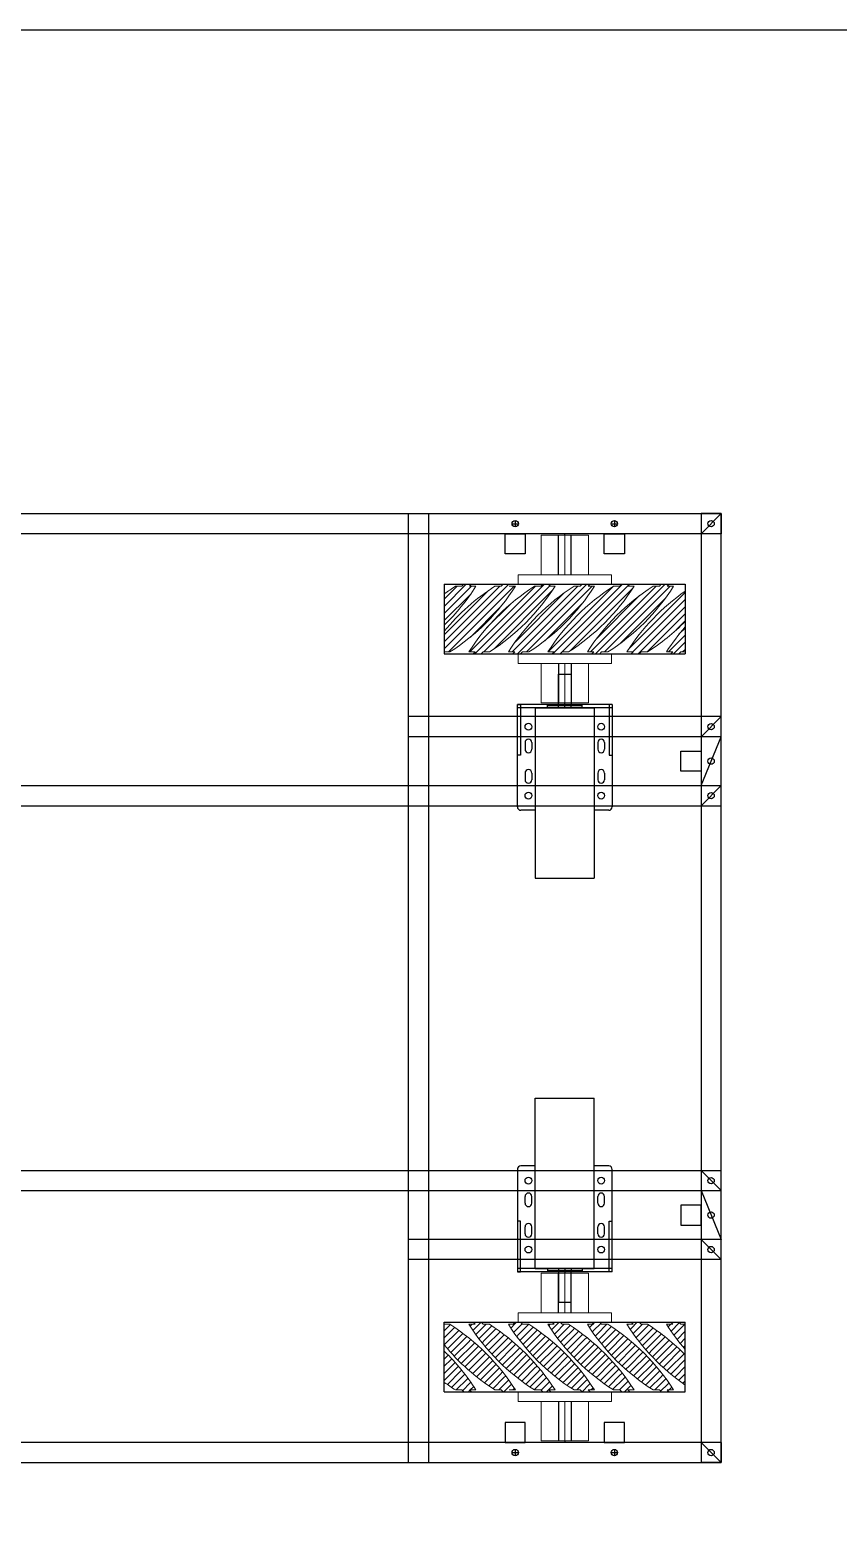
# Model space of a CAD drawing. Header units: millimetres. Extents: x -15418 to 43885, y -27590 to 23052.
# Drawn here: x -7830 to -7318, y -4569 to -3627 of the extents above; entities that cross this region are included whole.
import ezdxf

# ---------------------------------------------------------------- set-up
doc = ezdxf.new("R2010")
doc.units = ezdxf.units.MM
doc.header["$LTSCALE"] = 0.5
doc.layers.get('0').update_dxf_attribs({"lineweight": 5})
doc.layers.get('Defpoints').update_dxf_attribs({"color": 4})
for name, color, linetype in [('Layer1', 1, 'Continuous'), ('Layer2', 2, 'Continuous'), ('Layer3', 9, 'Continuous'), ('Layer4', 6, 'Continuous')]:
    doc.layers.add(name, color=color, linetype=linetype)
doc.layers.add('Layer5', color=51, linetype='Continuous', lineweight=5)
pattern_1 = [(45, (-33769.181, -20508.3426), (-2.24506403, 2.24506403), [])]

msp = doc.modelspace()

# ---------------------------------------------------------------- hatches: boundary and pattern name
at = {"layer": 'Layer5', "transparency": 33554661}
h = msp.add_hatch(dxfattribs=at)
h.set_pattern_fill('ANSI31', color=256)
h.set_pattern_definition(pattern_1)
edge = h.paths.add_edge_path()
edge.add_line((-7525.1467, -3977.8695), (-7530.1467, -3977.8695))
edge.add_line((-7530.1467, -3977.8695), (-7531.3867, -3979.1095))
edge.add_line((-7531.3867, -3979.1095), (-7535.3867, -3979.1095))
edge.add_arc((-7462.1753, -4093.8409), 136.1, 122.5424058, 140.6485407)
edge.add_line((-7567.4175, -4007.5432), (-7567.4175, -4020.6295))
edge.add_line((-7567.4175, -4020.6295), (-7563.9067, -4020.6295))
edge.add_arc((-7637.3752, -3905.641), 136.455, -57.4246642, -32.5753358)
edge.add_line((-7522.3867, -3979.1095), (-7526.3867, -3979.1095))
edge.add_line((-7526.3867, -3979.1095), (-7525.1467, -3977.8695))
edge = h.paths.add_edge_path()
edge.add_line((-7550.1467, -3977.8695), (-7555.1467, -3977.8695))
edge.add_line((-7555.1467, -3977.8695), (-7556.3867, -3979.1095))
edge.add_line((-7556.3867, -3979.1095), (-7560.3867, -3979.1095))
edge.add_arc((-7487.1753, -4093.8409), 136.1, 122.5424058, 126.1273887)
edge.add_line((-7567.4175, -3983.9118), (-7567.4175, -4003.6359))
edge.add_arc((-7662.3752, -3905.641), 136.455, -45.9017964, -32.5753358)
edge.add_line((-7547.3867, -3979.1095), (-7551.3867, -3979.1095))
edge.add_line((-7551.3867, -3979.1095), (-7550.1467, -3977.8695))
h = msp.add_hatch(dxfattribs=at)
h.set_pattern_fill('ANSI31', color=256)
h.set_pattern_definition(pattern_1)
h.paths.add_polyline_path([(-7415.0175, -4004.6967, 0.03656583), (-7426.9067, -4020.6295), (-7422.9067, -4020.6295), (-7424.1467, -4021.8695), (-7419.1467, -4021.8695), (-7417.9067, -4020.6295), (-7415.0175, -4020.6295)], flags=17)
edge = h.paths.add_edge_path()
edge.add_line((-7549.1467, -4021.8695), (-7544.1467, -4021.8695))
edge.add_line((-7544.1467, -4021.8695), (-7542.9067, -4020.6295))
edge.add_line((-7542.9067, -4020.6295), (-7538.9067, -4020.6295))
edge.add_arc((-7612.3752, -3905.641), 136.455, -57.4246642, -32.5753358)
edge.add_line((-7497.3867, -3979.1095), (-7501.3867, -3979.1095))
edge.add_line((-7501.3867, -3979.1095), (-7500.1467, -3977.8695))
edge.add_line((-7500.1467, -3977.8695), (-7505.1467, -3977.8695))
edge.add_line((-7505.1467, -3977.8695), (-7506.3867, -3979.1095))
edge.add_line((-7506.3867, -3979.1095), (-7510.3867, -3979.1095))
edge.add_arc((-7437.1753, -4093.8409), 136.1, 122.5424058, 147.4575942)
edge.add_line((-7551.9067, -4020.6295), (-7547.9067, -4020.6295))
edge.add_line((-7547.9067, -4020.6295), (-7549.1467, -4021.8695))
edge = h.paths.add_edge_path()
edge.add_line((-7474.1467, -4021.8695), (-7469.1467, -4021.8695))
edge.add_line((-7469.1467, -4021.8695), (-7467.9067, -4020.6295))
edge.add_line((-7467.9067, -4020.6295), (-7463.9067, -4020.6295))
edge.add_arc((-7537.3752, -3905.641), 136.455, -57.4246642, -32.5753358)
edge.add_line((-7422.3867, -3979.1095), (-7426.3867, -3979.1095))
edge.add_line((-7426.3867, -3979.1095), (-7425.1467, -3977.8695))
edge.add_line((-7425.1467, -3977.8695), (-7430.1467, -3977.8695))
edge.add_line((-7430.1467, -3977.8695), (-7431.3867, -3979.1095))
edge.add_line((-7431.3867, -3979.1095), (-7435.3867, -3979.1095))
edge.add_arc((-7362.1753, -4093.8409), 136.1, 122.5424058, 147.4575942)
edge.add_line((-7476.9067, -4020.6295), (-7472.9067, -4020.6295))
edge.add_line((-7472.9067, -4020.6295), (-7474.1467, -4021.8695))
edge = h.paths.add_edge_path()
edge.add_line((-7449.1467, -4021.8695), (-7444.1467, -4021.8695))
edge.add_line((-7444.1467, -4021.8695), (-7442.9067, -4020.6295))
edge.add_line((-7442.9067, -4020.6295), (-7438.9067, -4020.6295))
edge.add_arc((-7512.3752, -3905.641), 136.455, -57.4246642, -44.481355)
edge.add_line((-7415.0175, -4001.2519), (-7415.0175, -3982.1995))
edge.add_arc((-7337.1753, -4093.8409), 136.1, 124.8862079, 147.4575942)
edge.add_line((-7451.9067, -4020.6295), (-7447.9067, -4020.6295))
edge.add_line((-7447.9067, -4020.6295), (-7449.1467, -4021.8695))
h = msp.add_hatch(dxfattribs=at)
h.set_pattern_fill('ANSI31', color=256)
h.set_pattern_definition(pattern_1)
edge = h.paths.add_edge_path()
edge.add_line((-7524.1467, -4021.8695), (-7519.1467, -4021.8695))
edge.add_line((-7519.1467, -4021.8695), (-7517.9067, -4020.6295))
edge.add_line((-7517.9067, -4020.6295), (-7513.9067, -4020.6295))
edge.add_arc((-7587.3752, -3905.641), 136.455, -57.4246642, -32.5753358)
edge.add_line((-7472.3867, -3979.1095), (-7476.3867, -3979.1095))
edge.add_line((-7476.3867, -3979.1095), (-7475.1467, -3977.8695))
edge.add_line((-7475.1467, -3977.8695), (-7480.1467, -3977.8695))
edge.add_line((-7480.1467, -3977.8695), (-7481.3867, -3979.1095))
edge.add_line((-7481.3867, -3979.1095), (-7485.3867, -3979.1095))
edge.add_arc((-7412.1753, -4093.8409), 136.1, 122.5424058, 147.4575942)
edge.add_line((-7526.9067, -4020.6295), (-7522.9067, -4020.6295))
edge.add_line((-7522.9067, -4020.6295), (-7524.1467, -4021.8695))
edge = h.paths.add_edge_path()
edge.add_line((-7499.1467, -4021.8695), (-7494.1467, -4021.8695))
edge.add_line((-7494.1467, -4021.8695), (-7492.9067, -4020.6295))
edge.add_line((-7492.9067, -4020.6295), (-7488.9067, -4020.6295))
edge.add_arc((-7562.3752, -3905.641), 136.455, -57.4246642, -32.5753358)
edge.add_line((-7447.3867, -3979.1095), (-7451.3867, -3979.1095))
edge.add_line((-7451.3867, -3979.1095), (-7450.1467, -3977.8695))
edge.add_line((-7450.1467, -3977.8695), (-7455.1467, -3977.8695))
edge.add_line((-7455.1467, -3977.8695), (-7456.3867, -3979.1095))
edge.add_line((-7456.3867, -3979.1095), (-7460.3867, -3979.1095))
edge.add_arc((-7387.1753, -4093.8409), 136.1, 122.5424058, 147.4575942)
edge.add_line((-7501.9067, -4020.6295), (-7497.9067, -4020.6295))
edge.add_line((-7497.9067, -4020.6295), (-7499.1467, -4021.8695))
h = msp.add_hatch(dxfattribs=at)
h.set_pattern_fill('ANSI31', color=256)
h.set_pattern_definition(pattern_1)
h.paths.add_polyline_path([(-7415.0175, -4461.6423, -0.03656583), (-7426.9067, -4445.7095), (-7422.9067, -4445.7095), (-7424.1467, -4444.4695), (-7419.1467, -4444.4695), (-7417.9067, -4445.7095), (-7415.0175, -4445.7095)], flags=17)
edge = h.paths.add_edge_path()
edge.add_line((-7549.1467, -4444.4695), (-7544.1467, -4444.4695))
edge.add_line((-7544.1467, -4444.4695), (-7542.9067, -4445.7095))
edge.add_line((-7542.9067, -4445.7095), (-7538.9067, -4445.7095))
edge.add_arc((-7612.3752, -4560.698), 136.455, 392.5753358, 417.4246642, ccw=False)
edge.add_line((-7497.3867, -4487.2295), (-7501.3867, -4487.2295))
edge.add_line((-7501.3867, -4487.2295), (-7500.1467, -4488.4695))
edge.add_line((-7500.1467, -4488.4695), (-7505.1467, -4488.4695))
edge.add_line((-7505.1467, -4488.4695), (-7506.3867, -4487.2295))
edge.add_line((-7506.3867, -4487.2295), (-7510.3867, -4487.2295))
edge.add_arc((-7437.1753, -4372.4981), 136.1, 212.5424058, 237.4575942, ccw=False)
edge.add_line((-7551.9067, -4445.7095), (-7547.9067, -4445.7095))
edge.add_line((-7547.9067, -4445.7095), (-7549.1467, -4444.4695))
edge = h.paths.add_edge_path()
edge.add_line((-7474.1467, -4444.4695), (-7469.1467, -4444.4695))
edge.add_line((-7469.1467, -4444.4695), (-7467.9067, -4445.7095))
edge.add_line((-7467.9067, -4445.7095), (-7463.9067, -4445.7095))
edge.add_arc((-7537.3752, -4560.698), 136.455, 392.5753358, 417.4246642, ccw=False)
edge.add_line((-7422.3867, -4487.2295), (-7426.3867, -4487.2295))
edge.add_line((-7426.3867, -4487.2295), (-7425.1467, -4488.4695))
edge.add_line((-7425.1467, -4488.4695), (-7430.1467, -4488.4695))
edge.add_line((-7430.1467, -4488.4695), (-7431.3867, -4487.2295))
edge.add_line((-7431.3867, -4487.2295), (-7435.3867, -4487.2295))
edge.add_arc((-7362.1753, -4372.4981), 136.1, 212.5424058, 237.4575942, ccw=False)
edge.add_line((-7476.9067, -4445.7095), (-7472.9067, -4445.7095))
edge.add_line((-7472.9067, -4445.7095), (-7474.1467, -4444.4695))
edge = h.paths.add_edge_path()
edge.add_line((-7449.1467, -4444.4695), (-7444.1467, -4444.4695))
edge.add_line((-7444.1467, -4444.4695), (-7442.9067, -4445.7095))
edge.add_line((-7442.9067, -4445.7095), (-7438.9067, -4445.7095))
edge.add_arc((-7512.3752, -4560.698), 136.455, 404.481355, 417.4246642, ccw=False)
edge.add_line((-7415.0175, -4465.0871), (-7415.0175, -4484.1395))
edge.add_arc((-7337.1753, -4372.4981), 136.1, 212.5424058, 235.1137921, ccw=False)
edge.add_line((-7451.9067, -4445.7095), (-7447.9067, -4445.7095))
edge.add_line((-7447.9067, -4445.7095), (-7449.1467, -4444.4695))
h = msp.add_hatch(dxfattribs=at)
h.set_pattern_fill('ANSI31', color=256)
h.set_pattern_definition(pattern_1)
edge = h.paths.add_edge_path()
edge.add_line((-7524.1467, -4444.4695), (-7519.1467, -4444.4695))
edge.add_line((-7519.1467, -4444.4695), (-7517.9067, -4445.7095))
edge.add_line((-7517.9067, -4445.7095), (-7513.9067, -4445.7095))
edge.add_arc((-7587.3752, -4560.698), 136.455, 392.5753358, 417.4246642, ccw=False)
edge.add_line((-7472.3867, -4487.2295), (-7476.3867, -4487.2295))
edge.add_line((-7476.3867, -4487.2295), (-7475.1467, -4488.4695))
edge.add_line((-7475.1467, -4488.4695), (-7480.1467, -4488.4695))
edge.add_line((-7480.1467, -4488.4695), (-7481.3867, -4487.2295))
edge.add_line((-7481.3867, -4487.2295), (-7485.3867, -4487.2295))
edge.add_arc((-7412.1753, -4372.4981), 136.1, 212.5424058, 237.4575942, ccw=False)
edge.add_line((-7526.9067, -4445.7095), (-7522.9067, -4445.7095))
edge.add_line((-7522.9067, -4445.7095), (-7524.1467, -4444.4695))
edge = h.paths.add_edge_path()
edge.add_line((-7499.1467, -4444.4695), (-7494.1467, -4444.4695))
edge.add_line((-7494.1467, -4444.4695), (-7492.9067, -4445.7095))
edge.add_line((-7492.9067, -4445.7095), (-7488.9067, -4445.7095))
edge.add_arc((-7562.3752, -4560.698), 136.455, 392.5753358, 417.4246642, ccw=False)
edge.add_line((-7447.3867, -4487.2295), (-7451.3867, -4487.2295))
edge.add_line((-7451.3867, -4487.2295), (-7450.1467, -4488.4695))
edge.add_line((-7450.1467, -4488.4695), (-7455.1467, -4488.4695))
edge.add_line((-7455.1467, -4488.4695), (-7456.3867, -4487.2295))
edge.add_line((-7456.3867, -4487.2295), (-7460.3867, -4487.2295))
edge.add_arc((-7387.1753, -4372.4981), 136.1, 212.5424058, 237.4575942, ccw=False)
edge.add_line((-7501.9067, -4445.7095), (-7497.9067, -4445.7095))
edge.add_line((-7497.9067, -4445.7095), (-7499.1467, -4444.4695))
h = msp.add_hatch(dxfattribs=at)
h.set_pattern_fill('ANSI31', color=256)
h.set_pattern_definition(pattern_1)
edge = h.paths.add_edge_path()
edge.add_line((-7525.1467, -4488.4695), (-7530.1467, -4488.4695))
edge.add_line((-7530.1467, -4488.4695), (-7531.3867, -4487.2295))
edge.add_line((-7531.3867, -4487.2295), (-7535.3867, -4487.2295))
edge.add_arc((-7462.1753, -4372.4981), 136.1, 219.3514593, 237.4575942, ccw=False)
edge.add_line((-7567.4175, -4458.7958), (-7567.4175, -4445.7095))
edge.add_line((-7567.4175, -4445.7095), (-7563.9067, -4445.7095))
edge.add_arc((-7637.3752, -4560.698), 136.455, 392.5753358, 417.4246642, ccw=False)
edge.add_line((-7522.3867, -4487.2295), (-7526.3867, -4487.2295))
edge.add_line((-7526.3867, -4487.2295), (-7525.1467, -4488.4695))
edge = h.paths.add_edge_path()
edge.add_line((-7550.1467, -4488.4695), (-7555.1467, -4488.4695))
edge.add_line((-7555.1467, -4488.4695), (-7556.3867, -4487.2295))
edge.add_line((-7556.3867, -4487.2295), (-7560.3867, -4487.2295))
edge.add_arc((-7487.1753, -4372.4981), 136.1, 233.8726113, 237.4575942, ccw=False)
edge.add_line((-7567.4175, -4482.4271), (-7567.4175, -4462.7031))
edge.add_arc((-7662.3752, -4560.698), 136.455, 392.5753358, 405.9017964, ccw=False)
edge.add_line((-7547.3867, -4487.2295), (-7551.3867, -4487.2295))
edge.add_line((-7551.3867, -4487.2295), (-7550.1467, -4488.4695))

# ---------------------------------------------------------------- linework, layer by layer
at = {"transparency": 33554661}
for p, q in [((-7506.2175, -3946.8695), (-7476.2175, -3946.8695)), ((-7506.2175, -3971.8695), (-7506.2175, -3946.8695)), ((-7491.2175, -3971.8695), (-7491.2175, -3946.8695)), ((-7476.2175, -3971.8695), (-7476.2175, -3946.8695)), ((-7520.7175, -3977.8695), (-7520.7175, -3971.8695)), ((-7520.7175, -3971.8695), (-7461.7175, -3971.8695)), ((-7461.7175, -3971.8695), (-7461.7175, -3977.8695)), ((-7461.7175, -3977.8695), (-7520.7175, -3977.8695)), ((-7520.7175, -4021.8695), (-7461.7175, -4021.8695)), ((-7520.7175, -4027.8695), (-7520.7175, -4021.8695)), ((-7461.7175, -4027.8695), (-7520.7175, -4027.8695)), ((-7506.2175, -4027.8695), (-7506.2175, -4052.8695)), ((-7491.2175, -4027.8695), (-7491.2175, -4052.8695)), ((-7476.2175, -4027.8695), (-7476.2175, -4052.8695)), ((-7461.7175, -4021.8695), (-7461.7175, -4027.8695)), ((-7476.2175, -4052.8695), (-7506.2175, -4052.8695)), ((-7476.2175, -4413.4695), (-7506.2175, -4413.4695)), ((-7506.2175, -4438.4695), (-7506.2175, -4413.4695)), ((-7491.2175, -4438.4695), (-7491.2175, -4413.4695)), ((-7476.2175, -4438.4695), (-7476.2175, -4413.4695)), ((-7461.7175, -4438.4695), (-7520.7175, -4438.4695)), ((-7520.7175, -4438.4695), (-7520.7175, -4444.4695)), ((-7520.7175, -4444.4695), (-7461.7175, -4444.4695)), ((-7461.7175, -4444.4695), (-7461.7175, -4438.4695)), ((-7461.7175, -4488.4695), (-7520.7175, -4488.4695)), ((-7520.7175, -4488.4695), (-7520.7175, -4494.4695)), ((-7461.7175, -4494.4695), (-7461.7175, -4488.4695)), ((-7520.7175, -4494.4695), (-7461.7175, -4494.4695)), ((-7506.2175, -4494.4695), (-7506.2175, -4519.4695)), ((-7491.2175, -4494.4695), (-7491.2175, -4519.4695)), ((-7476.2175, -4494.4695), (-7476.2175, -4519.4695)), ((-7506.2175, -4519.4695), (-7476.2175, -4519.4695))]:
    msp.add_line(p, q, dxfattribs=at)
at = {"layer": 'Defpoints', "transparency": 33554661}
for p, q in [((-7521.2175, -4118.5795), (-7521.2175, -4053.8695)), ((-7461.2175, -4053.8695), (-7521.2175, -4053.8695)), ((-7521.2175, -4053.8695), (-7519.2175, -4053.8695)), ((-7461.2175, -4055.8695), (-7521.2175, -4055.8695)), ((-7519.2175, -4053.8695), (-7519.2175, -4085.8695)), ((-7502.2175, -4055.8695), (-7502.2175, -4053.8695)), ((-7480.2175, -4055.8695), (-7480.2175, -4053.8695)), ((-7461.2175, -4053.8695), (-7463.2175, -4053.8695)), ((-7463.2175, -4053.8695), (-7463.2175, -4085.8695)), ((-7461.2175, -4053.8695), (-7461.2175, -4118.5795)), ((-7519.2175, -4085.8695), (-7521.2175, -4085.8695)), ((-7516.3675, -4077.8695), (-7516.3675, -4082.1695)), ((-7512.0675, -4077.8695), (-7512.0675, -4082.1695)), ((-7470.3675, -4077.8695), (-7470.3675, -4082.1695)), ((-7466.0675, -4077.8695), (-7466.0675, -4082.1695)), ((-7463.2175, -4085.8695), (-7461.2175, -4085.8695)), ((-7516.3675, -4097.1695), (-7516.3675, -4101.4695)), ((-7512.0675, -4097.1695), (-7512.0675, -4101.4695)), ((-7470.3675, -4097.1695), (-7470.3675, -4101.4695)), ((-7466.0675, -4097.1695), (-7466.0675, -4101.4695)), ((-7509.8675, -4120.7295), (-7519.0675, -4120.7295)), ((-7463.3675, -4120.7295), (-7472.5675, -4120.7295)), ((-7521.2175, -4347.7595), (-7521.2175, -4412.4695)), ((-7509.8675, -4345.6095), (-7519.0675, -4345.6095)), ((-7463.3675, -4345.6095), (-7472.5675, -4345.6095)), ((-7461.2175, -4412.4695), (-7461.2175, -4347.7595)), ((-7516.3675, -4369.1695), (-7516.3675, -4364.8695)), ((-7512.0675, -4369.1695), (-7512.0675, -4364.8695)), ((-7470.3675, -4369.1695), (-7470.3675, -4364.8695)), ((-7466.0675, -4369.1695), (-7466.0675, -4364.8695)), ((-7519.2175, -4380.4695), (-7521.2175, -4380.4695)), ((-7519.2175, -4412.4695), (-7519.2175, -4380.4695)), ((-7516.3675, -4388.4695), (-7516.3675, -4384.1695)), ((-7512.0675, -4388.4695), (-7512.0675, -4384.1695)), ((-7470.3675, -4388.4695), (-7470.3675, -4384.1695)), ((-7466.0675, -4388.4695), (-7466.0675, -4384.1695)), ((-7463.2175, -4412.4695), (-7463.2175, -4380.4695)), ((-7463.2175, -4380.4695), (-7461.2175, -4380.4695)), ((-7461.2175, -4410.4695), (-7521.2175, -4410.4695)), ((-7461.2175, -4412.4695), (-7521.2175, -4412.4695)), ((-7521.2175, -4412.4695), (-7519.2175, -4412.4695)), ((-7502.2175, -4410.4695), (-7502.2175, -4412.4695)), ((-7480.2175, -4410.4695), (-7480.2175, -4412.4695)), ((-7461.2175, -4412.4695), (-7463.2175, -4412.4695))]:
    msp.add_line(p, q, dxfattribs=at)
msp.add_lwpolyline([(-8341.0602, -3627.2615), (-6295.4271, -3627.2615), (-6295.4271, -5510.6353), (-8341.0602, -5510.6353)], close=True, dxfattribs=at)
for centre in [(-7514.2175, -4067.8695), (-7468.2175, -4067.8695), (-7514.2175, -4111.4695), (-7468.2175, -4111.4695), (-7514.2175, -4354.8695), (-7468.2175, -4354.8695), (-7514.2175, -4398.4695), (-7468.2175, -4398.4695)]:
    msp.add_circle(centre, 2.15, dxfattribs=at)
for centre, start, end in [((-7514.2175, -4077.8695), 0, 180), ((-7468.2175, -4077.8695), 0, 180), ((-7514.2175, -4082.1695), 180, 0), ((-7468.2175, -4082.1695), 180, 0), ((-7514.2175, -4097.1695), 0, 180), ((-7468.2175, -4097.1695), 0, 180), ((-7514.2175, -4101.4695), 180, 0), ((-7468.2175, -4101.4695), 180, 0), ((-7519.0675, -4118.5795), 180, 270), ((-7463.3675, -4118.5795), 270, 0), ((-7519.0675, -4347.7595), 90, 180), ((-7463.3675, -4347.7595), 0, 90), ((-7514.2175, -4364.8695), 0, 180), ((-7514.2175, -4369.1695), 180, 0), ((-7468.2175, -4364.8695), 0, 180), ((-7468.2175, -4369.1695), 180, 0), ((-7514.2175, -4384.1695), 0, 180), ((-7468.2175, -4384.1695), 0, 180), ((-7514.2175, -4388.4695), 180, 0), ((-7468.2175, -4388.4695), 180, 0)]:
    msp.add_arc(centre, 2.15, start, end, dxfattribs=at)
at = {"layer": 'Layer1', "transparency": 33554661}
for p, q in [((-7495.2175, -4054.5695), (-7495.2175, -4034.5695)), ((-7495.2175, -4034.5695), (-7487.2175, -4034.5695)), ((-7487.2175, -4034.5695), (-7487.2175, -4054.5695)), ((-7509.8675, -4055.8695), (-7472.5675, -4055.8695)), ((-7509.8675, -4055.8695), (-7509.8675, -4163.6695)), ((-7502.2175, -4055.8695), (-7502.2175, -4054.5695)), ((-7502.2175, -4054.5695), (-7480.2175, -4054.5695)), ((-7495.2175, -4055.8695), (-7495.2175, -4054.5695)), ((-7491.2175, -4055.8695), (-7491.2175, -4054.5695)), ((-7487.2175, -4055.8695), (-7487.2175, -4054.5695)), ((-7480.2175, -4055.8695), (-7480.2175, -4054.5695)), ((-7472.5675, -4055.8695), (-7472.5675, -4163.6695)), ((-7509.8675, -4163.6695), (-7472.5675, -4163.6695)), ((-7509.8675, -4302.6695), (-7472.5675, -4302.6695)), ((-7509.8675, -4410.4695), (-7509.8675, -4302.6695)), ((-7472.5675, -4410.4695), (-7472.5675, -4302.6695)), ((-7509.8675, -4410.4695), (-7472.5675, -4410.4695)), ((-7502.2175, -4410.4695), (-7502.2175, -4411.7695)), ((-7502.2175, -4411.7695), (-7480.2175, -4411.7695)), ((-7495.2175, -4410.4695), (-7495.2175, -4411.7695)), ((-7495.2175, -4411.7695), (-7495.2175, -4431.7695)), ((-7491.2175, -4410.4695), (-7491.2175, -4411.7695)), ((-7487.2175, -4410.4695), (-7487.2175, -4411.7695)), ((-7487.2175, -4431.7695), (-7487.2175, -4411.7695)), ((-7480.2175, -4410.4695), (-7480.2175, -4411.7695)), ((-7495.2175, -4431.7695), (-7487.2175, -4431.7695))]:
    msp.add_line(p, q, dxfattribs=at)
at = {"layer": 'Layer2', "transparency": 33554661}
for p, q in [((-8092.3175, -3933.1695), (-7392.3175, -3933.1695)), ((-7392.3175, -3933.1695), (-7405.0175, -3933.1695)), ((-7405.0175, -3933.1695), (-7405.0175, -4533.1695)), ((-7392.3175, -3933.1695), (-7392.3175, -3945.8695)), ((-7392.3175, -3945.8695), (-7392.3175, -3933.1695)), ((-7392.3175, -4533.1695), (-7392.3175, -3933.1695)), ((-7524.5675, -3939.5195), (-7520.5675, -3939.5195)), ((-7522.5675, -3937.5195), (-7522.5675, -3941.5195)), ((-7461.8675, -3939.5195), (-7457.8675, -3939.5195)), ((-7459.8675, -3937.5195), (-7459.8675, -3941.5195)), ((-7392.3175, -3945.8695), (-8092.3175, -3945.8695)), ((-7528.9915, -3958.5695), (-7528.9915, -3945.8695)), ((-7528.9915, -3945.8695), (-7516.2915, -3945.8695)), ((-7516.2915, -3945.8695), (-7516.2915, -3958.5695)), ((-7495.2175, -3971.8695), (-7495.2175, -3946.8695)), ((-7487.2175, -3971.8695), (-7487.2175, -3946.8695)), ((-7466.2175, -3958.5695), (-7466.2175, -3945.8695)), ((-7466.2175, -3945.8695), (-7453.5175, -3945.8695)), ((-7453.5175, -3945.8695), (-7453.5175, -3958.5695)), ((-7516.2915, -3958.5695), (-7528.9915, -3958.5695)), ((-7453.5175, -3958.5695), (-7466.2175, -3958.5695)), ((-7495.2175, -4027.8695), (-7495.2175, -4052.8695)), ((-7487.2175, -4027.8695), (-7487.2175, -4052.8695)), ((-7405.0175, -4105.1195), (-7392.3175, -4074.2195)), ((-7417.7175, -4096.0195), (-7417.7175, -4083.3195)), ((-7417.7175, -4083.3195), (-7405.0175, -4083.3195)), ((-7405.0175, -4083.3195), (-7405.0175, -4096.0195)), ((-7405.0175, -4096.0195), (-7417.7175, -4096.0195)), ((-7405.0175, -4361.2195), (-7392.3175, -4392.1195)), ((-7405.0175, -4370.3195), (-7417.7175, -4370.3195)), ((-7417.7175, -4370.3195), (-7417.7175, -4383.0195)), ((-7405.0175, -4383.0195), (-7405.0175, -4370.3195)), ((-7417.7175, -4383.0195), (-7405.0175, -4383.0195)), ((-7495.2175, -4438.4695), (-7495.2175, -4413.4695)), ((-7487.2175, -4438.4695), (-7487.2175, -4413.4695)), ((-7495.2175, -4494.4695), (-7495.2175, -4519.4695)), ((-7487.2175, -4494.4695), (-7487.2175, -4519.4695)), ((-7516.2915, -4507.7695), (-7528.9915, -4507.7695)), ((-7528.9915, -4507.7695), (-7528.9915, -4520.4695)), ((-7516.2915, -4520.4695), (-7516.2915, -4507.7695)), ((-7453.5175, -4507.7695), (-7466.2175, -4507.7695)), ((-7466.2175, -4507.7695), (-7466.2175, -4520.4695)), ((-7453.5175, -4520.4695), (-7453.5175, -4507.7695)), ((-7392.3175, -4520.4695), (-8092.3175, -4520.4695)), ((-7528.9915, -4520.4695), (-7516.2915, -4520.4695)), ((-7524.5675, -4526.8195), (-7520.5675, -4526.8195)), ((-7522.5675, -4524.8195), (-7522.5675, -4528.8195)), ((-7466.2175, -4520.4695), (-7453.5175, -4520.4695)), ((-7461.8675, -4526.8195), (-7457.8675, -4526.8195)), ((-7459.8675, -4524.8195), (-7459.8675, -4528.8195)), ((-7392.3175, -4533.1695), (-7392.3175, -4520.4695)), ((-7392.3175, -4520.4695), (-7392.3175, -4533.1695)), ((-8092.3175, -4533.1695), (-7392.3175, -4533.1695)), ((-7405.0175, -4533.1695), (-7392.3175, -4533.1695)), ((-7392.3175, -4533.1695), (-7405.0175, -4533.1695))]:
    msp.add_line(p, q, dxfattribs=at)
for centre in [(-7522.5675, -3939.5195), (-7459.8675, -3939.5195), (-7398.6675, -4089.6695), (-7398.6675, -4376.6695), (-7522.5675, -4526.8195), (-7459.8675, -4526.8195)]:
    msp.add_circle(centre, 2, dxfattribs=at)
at = {"layer": 'Layer3', "transparency": 33554661}
for p, q in [((-7590.1175, -4533.1695), (-7590.1175, -3933.1695)), ((-7577.4175, -3933.1695), (-7577.4175, -4533.1695)), ((-7392.3175, -3933.1695), (-7405.0175, -3945.8695)), ((-7491.2175, -3946.8695), (-7491.2175, -3945.8695)), ((-7567.4175, -3977.8695), (-7567.4175, -4021.8695)), ((-7567.4175, -3977.8695), (-7415.0175, -3977.8695)), ((-7415.0175, -3977.8695), (-7415.0175, -4021.8695)), ((-7567.4175, -4021.8695), (-7415.0175, -4021.8695)), ((-7491.2175, -4053.8695), (-7491.2175, -4052.8695)), ((-7392.3175, -4061.5195), (-7405.0175, -4074.2195)), ((-7392.3175, -4105.1195), (-7405.0175, -4117.8195)), ((-7392.3175, -4361.2195), (-7405.0175, -4348.5195)), ((-7392.3175, -4404.8195), (-7405.0175, -4392.1195)), ((-7491.2175, -4412.4695), (-7491.2175, -4413.4695)), ((-7567.4175, -4488.4695), (-7567.4175, -4444.4695)), ((-7567.4175, -4444.4695), (-7415.0175, -4444.4695)), ((-7415.0175, -4488.4695), (-7415.0175, -4444.4695)), ((-7567.4175, -4488.4695), (-7415.0175, -4488.4695)), ((-7491.2175, -4519.4695), (-7491.2175, -4520.4695)), ((-7392.3175, -4533.1695), (-7405.0175, -4520.4695))]:
    msp.add_line(p, q, dxfattribs=at)
for centre in [(-7522.5675, -3939.5195), (-7459.8675, -3939.5195), (-7398.6675, -3939.5195), (-7398.6675, -4067.8695), (-7398.6675, -4111.4695), (-7398.6675, -4354.8695), (-7398.6675, -4398.4695), (-7522.5675, -4526.8195), (-7459.8675, -4526.8195), (-7398.6675, -4526.8195)]:
    msp.add_circle(centre, 2, dxfattribs=at)
at = {"layer": 'Layer4', "transparency": 33554661}
for p, q in [((-7392.3175, -4061.5195), (-7590.1175, -4061.5195)), ((-7392.3175, -4074.2195), (-7590.1175, -4074.2195)), ((-8092.3175, -4105.1195), (-7392.3175, -4105.1195)), ((-8092.3175, -4117.8195), (-7392.3175, -4117.8195)), ((-8092.3175, -4348.5195), (-7392.3175, -4348.5195)), ((-8092.3175, -4361.2195), (-7392.3175, -4361.2195)), ((-7392.3175, -4392.1195), (-7590.1175, -4392.1195)), ((-7392.3175, -4404.8195), (-7590.1175, -4404.8195))]:
    msp.add_line(p, q, dxfattribs=at)
at = {"layer": 'Layer5', "transparency": 33554661}
for p, q in [((-7560.3867, -3979.1095), (-7556.3867, -3979.1095)), ((-7556.3867, -3979.1095), (-7555.1467, -3977.8695)), ((-7550.1467, -3977.8695), (-7551.3867, -3979.1095)), ((-7551.3867, -3979.1095), (-7547.3867, -3979.1095)), ((-7535.3867, -3979.1095), (-7531.3867, -3979.1095)), ((-7531.3867, -3979.1095), (-7530.1467, -3977.8695)), ((-7526.3867, -3979.1095), (-7522.3867, -3979.1095)), ((-7510.3867, -3979.1095), (-7506.3867, -3979.1095)), ((-7506.3867, -3979.1095), (-7505.1467, -3977.8695)), ((-7500.1467, -3977.8695), (-7501.3867, -3979.1095)), ((-7501.3867, -3979.1095), (-7497.3867, -3979.1095)), ((-7485.3867, -3979.1095), (-7481.3867, -3979.1095)), ((-7481.3867, -3979.1095), (-7480.1467, -3977.8695)), ((-7475.1467, -3977.8695), (-7476.3867, -3979.1095)), ((-7476.3867, -3979.1095), (-7472.3867, -3979.1095)), ((-7460.3867, -3979.1095), (-7456.3867, -3979.1095)), ((-7456.3867, -3979.1095), (-7455.1467, -3977.8695)), ((-7450.1467, -3977.8695), (-7451.3867, -3979.1095)), ((-7451.3867, -3979.1095), (-7447.3867, -3979.1095)), ((-7435.3867, -3979.1095), (-7431.3867, -3979.1095)), ((-7431.3867, -3979.1095), (-7430.1467, -3977.8695)), ((-7425.1467, -3977.8695), (-7426.3867, -3979.1095)), ((-7426.3867, -3979.1095), (-7422.3867, -3979.1095)), ((-7567.4175, -4020.6295), (-7563.9067, -4020.6295)), ((-7551.9067, -4020.6295), (-7547.9067, -4020.6295)), ((-7549.1467, -4021.8695), (-7547.9067, -4020.6295)), ((-7542.9067, -4020.6295), (-7544.1467, -4021.8695)), ((-7542.9067, -4020.6295), (-7538.9067, -4020.6295)), ((-7526.9067, -4020.6295), (-7522.9067, -4020.6295)), ((-7524.1467, -4021.8695), (-7522.9067, -4020.6295)), ((-7517.9067, -4020.6295), (-7519.1467, -4021.8695)), ((-7517.9067, -4020.6295), (-7513.9067, -4020.6295)), ((-7501.9067, -4020.6295), (-7497.9067, -4020.6295)), ((-7499.1467, -4021.8695), (-7497.9067, -4020.6295)), ((-7492.9067, -4020.6295), (-7494.1467, -4021.8695)), ((-7492.9067, -4020.6295), (-7488.9067, -4020.6295)), ((-7476.9067, -4020.6295), (-7472.9067, -4020.6295)), ((-7474.1467, -4021.8695), (-7472.9067, -4020.6295)), ((-7467.9067, -4020.6295), (-7469.1467, -4021.8695)), ((-7467.9067, -4020.6295), (-7463.9067, -4020.6295)), ((-7451.9067, -4020.6295), (-7447.9067, -4020.6295)), ((-7449.1922, -4021.915), (-7447.9067, -4020.6295)), ((-7442.9067, -4020.6295), (-7444.1467, -4021.8695)), ((-7442.9067, -4020.6295), (-7438.9067, -4020.6295)), ((-7426.9067, -4020.6295), (-7422.9067, -4020.6295)), ((-7424.1467, -4021.8695), (-7422.9067, -4020.6295)), ((-7417.9067, -4020.6295), (-7419.1467, -4021.8695)), ((-7417.9067, -4020.6295), (-7415.0175, -4020.6295)), ((-7424.1467, -4021.8695), (-7419.1467, -4021.8695)), ((-7549.1467, -4444.4695), (-7547.9067, -4445.7095)), ((-7542.9067, -4445.7095), (-7544.1467, -4444.4695)), ((-7524.1467, -4444.4695), (-7522.9067, -4445.7095)), ((-7517.9067, -4445.7095), (-7519.1467, -4444.4695)), ((-7499.1467, -4444.4695), (-7497.9067, -4445.7095)), ((-7492.9067, -4445.7095), (-7494.1467, -4444.4695)), ((-7474.1467, -4444.4695), (-7472.9067, -4445.7095)), ((-7467.9067, -4445.7095), (-7469.1467, -4444.4695)), ((-7449.1922, -4444.4239), (-7447.9067, -4445.7095)), ((-7442.9067, -4445.7095), (-7444.1467, -4444.4695)), ((-7424.1467, -4444.4695), (-7422.9067, -4445.7095)), ((-7424.1467, -4444.4695), (-7419.1467, -4444.4695)), ((-7417.9067, -4445.7095), (-7419.1467, -4444.4695)), ((-7567.4175, -4445.7095), (-7563.9067, -4445.7095)), ((-7551.9067, -4445.7095), (-7547.9067, -4445.7095)), ((-7542.9067, -4445.7095), (-7538.9067, -4445.7095)), ((-7526.9067, -4445.7095), (-7522.9067, -4445.7095)), ((-7517.9067, -4445.7095), (-7513.9067, -4445.7095)), ((-7501.9067, -4445.7095), (-7497.9067, -4445.7095)), ((-7492.9067, -4445.7095), (-7488.9067, -4445.7095)), ((-7476.9067, -4445.7095), (-7472.9067, -4445.7095)), ((-7467.9067, -4445.7095), (-7463.9067, -4445.7095)), ((-7451.9067, -4445.7095), (-7447.9067, -4445.7095)), ((-7442.9067, -4445.7095), (-7438.9067, -4445.7095)), ((-7426.9067, -4445.7095), (-7422.9067, -4445.7095)), ((-7417.9067, -4445.7095), (-7415.0175, -4445.7095)), ((-7560.3867, -4487.2295), (-7556.3867, -4487.2295)), ((-7556.3867, -4487.2295), (-7555.1467, -4488.4695)), ((-7550.1467, -4488.4695), (-7551.3867, -4487.2295)), ((-7551.3867, -4487.2295), (-7547.3867, -4487.2295)), ((-7535.3867, -4487.2295), (-7531.3867, -4487.2295)), ((-7531.3867, -4487.2295), (-7530.1467, -4488.4695)), ((-7526.3867, -4487.2295), (-7522.3867, -4487.2295)), ((-7510.3867, -4487.2295), (-7506.3867, -4487.2295)), ((-7506.3867, -4487.2295), (-7505.1467, -4488.4695)), ((-7500.1467, -4488.4695), (-7501.3867, -4487.2295)), ((-7501.3867, -4487.2295), (-7497.3867, -4487.2295)), ((-7485.3867, -4487.2295), (-7481.3867, -4487.2295)), ((-7481.3867, -4487.2295), (-7480.1467, -4488.4695)), ((-7475.1467, -4488.4695), (-7476.3867, -4487.2295)), ((-7476.3867, -4487.2295), (-7472.3867, -4487.2295)), ((-7460.3867, -4487.2295), (-7456.3867, -4487.2295)), ((-7456.3867, -4487.2295), (-7455.1467, -4488.4695)), ((-7450.1467, -4488.4695), (-7451.3867, -4487.2295)), ((-7451.3867, -4487.2295), (-7447.3867, -4487.2295)), ((-7435.3867, -4487.2295), (-7431.3867, -4487.2295)), ((-7431.3867, -4487.2295), (-7430.1467, -4488.4695)), ((-7425.1467, -4488.4695), (-7426.3867, -4487.2295)), ((-7426.3867, -4487.2295), (-7422.3867, -4487.2295))]:
    msp.add_line(p, q, dxfattribs=at)
for centre, radius, start, end in [((-7487.1753, -4093.8409), 136.1, 122.5424058, 126.1273887), ((-7662.3752, -3905.641), 136.455, 314.0982036, 327.4246642), ((-7462.1753, -4093.8409), 136.1, 122.5424058, 140.6485407), ((-7637.3752, -3905.641), 136.455, 302.5753358, 327.4246642), ((-7437.1753, -4093.8409), 136.1, 122.5424058, 147.4575942), ((-7612.3752, -3905.641), 136.455, 302.5753358, 327.4246642), ((-7412.1753, -4093.8409), 136.1, 122.5424058, 147.4575942), ((-7587.3752, -3905.641), 136.455, 302.5753358, 327.4246642), ((-7387.1753, -4093.8409), 136.1, 122.5424058, 147.4575942), ((-7562.3752, -3905.641), 136.455, 302.5753358, 327.4246642), ((-7362.1753, -4093.8409), 136.1, 122.5424058, 147.4575942), ((-7537.3752, -3905.641), 136.455, 302.5753358, 327.4246642), ((-7337.1753, -4093.8409), 136.1, 124.8862079, 147.4575942), ((-7512.3752, -3905.641), 136.455, 302.5753358, 315.518645), ((-7312.1753, -4093.8409), 136.1, 139.0810554, 147.4575942), ((-7637.3752, -4560.698), 136.455, 32.5753358, 57.4246642), ((-7437.1753, -4372.4981), 136.1, 212.5424058, 237.4575942), ((-7612.3752, -4560.698), 136.455, 32.5753358, 57.4246642), ((-7412.1753, -4372.4981), 136.1, 212.5424058, 237.4575942), ((-7587.3752, -4560.698), 136.455, 32.5753358, 57.4246642), ((-7387.1753, -4372.4981), 136.1, 212.5424058, 237.4575942), ((-7562.3752, -4560.698), 136.455, 32.5753358, 57.4246642), ((-7362.1753, -4372.4981), 136.1, 212.5424058, 237.4575942), ((-7537.3752, -4560.698), 136.455, 32.5753358, 57.4246642), ((-7337.1753, -4372.4981), 136.1, 212.5424058, 235.1137921), ((-7512.3752, -4560.698), 136.455, 44.481355, 57.4246642), ((-7312.1753, -4372.4981), 136.1, 212.5424058, 220.9189446), ((-7462.1753, -4372.4981), 136.1, 219.3514593, 237.4575942), ((-7662.3752, -4560.698), 136.455, 32.5753358, 45.9017964), ((-7487.1753, -4372.4981), 136.1, 233.8726113, 237.4575942)]:
    msp.add_arc(centre, radius, start, end, dxfattribs=at)

doc.saveas('drawing.dxf')
